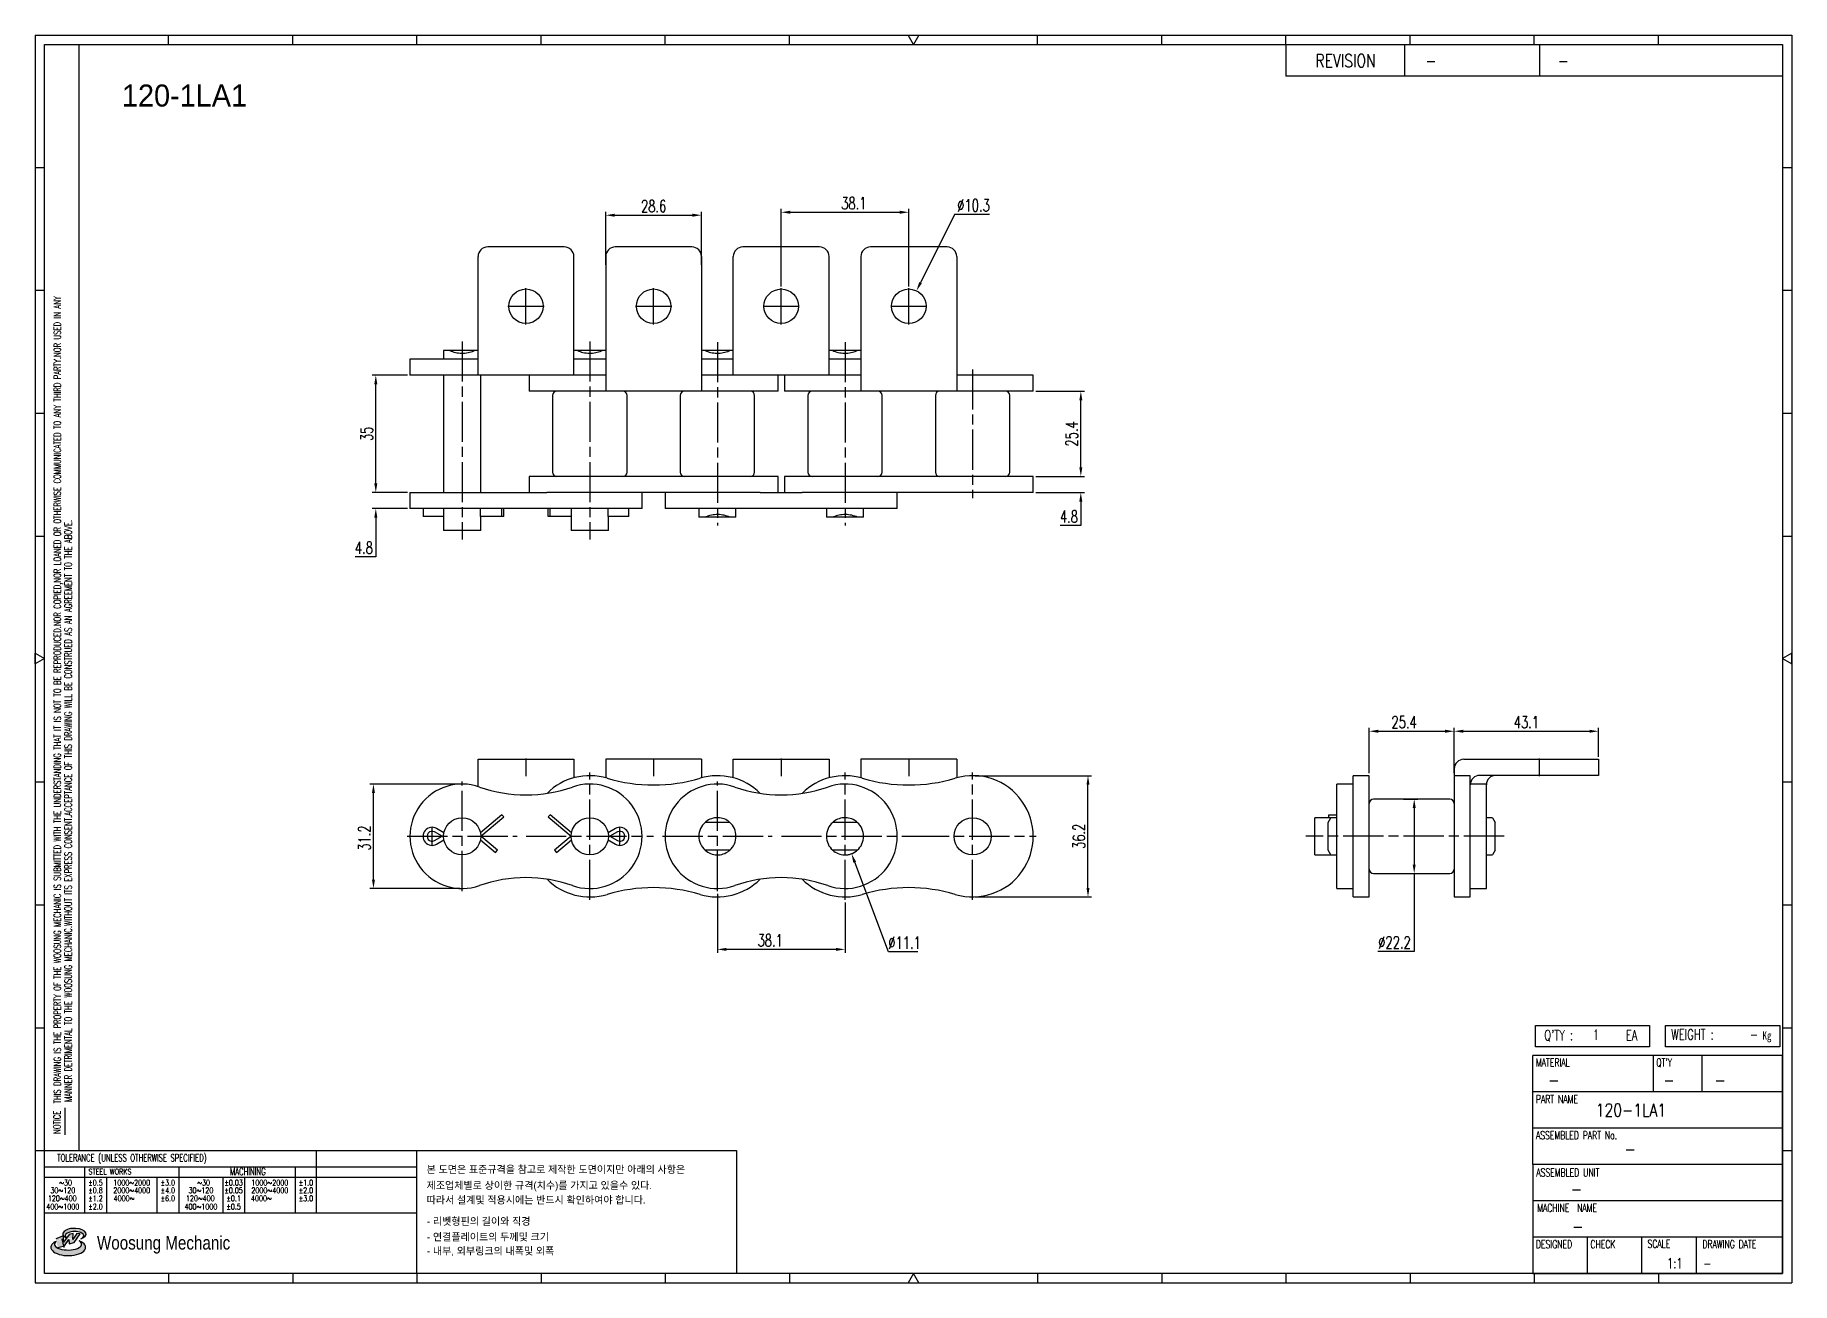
# Model space of a CAD drawing. Header units: millimetres. Extents: x 2104 to 2628, y 59 to 431.
import ezdxf
from ezdxf.enums import TextEntityAlignment as Align

# ---------------------------------------------------------------- set-up
doc = ezdxf.new("R2010")
doc.units = ezdxf.units.MM
doc.linetypes.add('AM_ISO08W050', pattern=[18, 12, -1.5, 3, -1.5])
doc.layers.get('Defpoints').update_dxf_attribs({"color": 80})
doc.layers.add('CL1', color=140, linetype='AM_ISO08W050', lineweight=25)
for name, color, linetype in [('S-DIM', 7, 'Continuous'), ('TITLE', 7, 'Continuous'), ('도면레이아웃', 7, 'Continuous')]:
    doc.layers.add(name, color=color, linetype=linetype)
doc.styles.add('HAN', font='ROMANS.shx', dxfattribs={"width": 0.7, "bigfont": 'whgtxt.shx'})
doc.styles.add('HKD_ST2', font='romans.shx', dxfattribs={"width": 0.7, "height": 4, "bigfont": '@extfont2.shx'})
doc.styles.add('HSG', font='SIMPLEX.shx', dxfattribs={"width": 0.7, "bigfont": 'HSG.shx'})
doc.styles.add('MtXpl_', font='Gulim.ttf')
doc.styles.add('SLDTEXTSTYLE4', font='arial.ttf', dxfattribs={"width": 0.8})
doc.dimstyles.new('AP1.5', dxfattribs={"dimscale": 1.5, "dimtxt": 2.4, "dimasz": 1.8, "dimexe": 0.7, "dimexo": 0.5, "dimgap": 0.6, "dimtad": 1, "dimtoh": 1, "dimdec": 1, "dimrnd": 0.01, "dimzin": 9, "dimdsep": 46, "dimtxsty": 'HSG', "dimcen": 0, "dimclrd": 251, "dimclre": 251, "dimclrt": 60, "dimazin": 2, "dimtp": 1, "dimtm": 1, "dimtfac": 0.5, "dimtdec": 1, "dimtofl": 0, "dimtmove": 0, "dimatfit": 3, "dimfxl": 0, "dimtvp": 1, "dimtolj": 2, "dimlwd": -1, "dimlwe": -1, "dimarcsym": 0})

# ---------------------------------------------------------------- blocks, each defined once
blk = doc.blocks.new('MAST')
at = {"layer": '도면레이아웃'}
h = blk.add_hatch(color=10, dxfattribs=at)
h.paths.add_polyline_path([(1.544, 35.177), (1.554, 34.966), (1.779, 35.034), (2.054, 35.422), (1.908, 35.446), (1.728, 35.167), (1.741, 35.439), (1.547, 35.405), (1.292, 35.041), (1.295, 35.33), (0.943, 35.208), (1.03, 34.8), (1.336, 34.885)])
edge = h.paths.add_edge_path()
edge.add_ellipse((1.795, 35.421), major_axis=(-0.53, 0), ratio=0.487785, start_angle=122.36065, end_angle=403.39574)
edge.add_line((1.411, 35.244), (1.419, 35.261))
edge.add_ellipse((1.798, 35.344), major_axis=(-0.423, 0), ratio=0.444396, start_angle=131.58977, end_angle=386.19408, ccw=False)
edge = h.paths.add_edge_path()
edge.add_ellipse((1.512, 34.815), major_axis=(-0.793, 0), ratio=0.480113, start_angle=314.67633, end_angle=590.85213)
edge.add_ellipse((1.501, 34.958), major_axis=(-0.62, 0), ratio=0.43311, start_angle=331.7024, end_angle=574.42495, ccw=False)
at = {"color": 140}
for p, q in [((0, 90.118), (80.15, 90.118)), ((0, 90.118), (0, 33.191)), ((80.15, 90.118), (80.15, 33.191)), ((57.068, 89.693), (57.068, 88.246)), ((62.47, 89.693), (62.47, 88.246)), ((68.635, 89.693), (68.635, 88.246)), ((79.725, 88.246), (57.068, 88.246)), ((68.449, 43.961), (68.449, 44.936)), ((68.449, 44.936), (73.654, 44.936)), ((73.654, 44.936), (73.654, 43.961)), ((74.39, 43.961), (74.39, 44.936)), ((74.39, 44.936), (79.595, 44.936)), ((79.595, 44.936), (79.595, 43.961)), ((68.336, 38.59), (68.336, 43.563)), ((79.725, 43.563), (68.336, 43.563)), ((73.654, 43.961), (68.449, 43.961)), ((73.827, 43.563), (73.827, 41.905)), ((79.595, 43.961), (74.39, 43.961)), ((76.037, 43.563), (76.037, 41.905)), ((79.725, 38.59), (79.725, 43.563)), ((79.725, 41.905), (68.336, 41.905)), ((79.725, 40.248), (68.336, 40.248)), ((68.336, 38.59), (68.336, 33.616)), ((79.725, 38.59), (68.336, 38.59)), ((79.725, 33.616), (79.725, 38.59)), ((79.725, 36.932), (68.336, 36.932)), ((79.725, 35.274), (68.336, 35.274)), ((70.822, 33.616), (70.822, 35.274)), ((73.309, 33.616), (73.309, 35.274)), ((75.796, 33.616), (75.796, 35.274)), ((0, 33.191), (80.15, 33.191)), ((68.336, 33.616), (79.725, 33.616))]:
    blk.add_line(p, q, dxfattribs=at)
for p, q in [((6.089, 89.693), (6.089, 90.118)), ((11.753, 89.693), (11.753, 90.118)), ((17.418, 89.693), (17.418, 90.118)), ((23.082, 89.693), (23.082, 90.118)), ((28.746, 89.693), (28.746, 90.118)), ((34.411, 89.693), (34.411, 90.118)), ((45.739, 89.693), (45.739, 90.118)), ((51.404, 89.693), (51.404, 90.118)), ((57.068, 89.693), (57.068, 90.118)), ((62.732, 89.693), (62.732, 90.118)), ((68.397, 89.693), (68.397, 90.118)), ((74.061, 89.693), (74.061, 90.118)), ((0, 84.085), (0.425, 84.085)), ((79.725, 84.085), (80.15, 84.085)), ((0, 78.478), (0.425, 78.478)), ((79.725, 78.478), (80.15, 78.478)), ((0, 72.87), (0.425, 72.87)), ((79.725, 72.87), (80.15, 72.87)), ((0, 67.262), (0.425, 67.262)), ((79.725, 67.262), (80.15, 67.262)), ((0, 56.047), (0.425, 56.047)), ((79.725, 56.047), (80.15, 56.047)), ((0, 50.439), (0.425, 50.439)), ((79.725, 50.439), (80.15, 50.439)), ((0, 44.832), (0.425, 44.832)), ((79.725, 44.832), (80.15, 44.832)), ((1.377, 39.947), (1.377, 41.174)), ((0, 39.224), (0.425, 39.224)), ((79.725, 39.224), (80.15, 39.224)), ((6.089, 33.616), (6.089, 33.191)), ((11.753, 33.616), (11.753, 33.191)), ((17.418, 33.616), (17.418, 33.191)), ((23.082, 33.616), (23.082, 33.191)), ((28.746, 33.616), (28.746, 33.191)), ((34.411, 33.616), (34.411, 33.191)), ((45.739, 33.616), (45.739, 33.191)), ((51.404, 33.616), (51.404, 33.191)), ((57.068, 33.616), (57.068, 33.191)), ((62.732, 33.616), (62.732, 33.191)), ((68.397, 33.616), (68.397, 33.191)), ((74.061, 33.616), (74.061, 33.191))]:
    blk.add_line(p, q)
at = {"color": 2}
for p, q in [((2.017, 39.224), (2.017, 89.693)), ((0.425, 39.224), (17.418, 39.224)), ((0.425, 38.487), (17.418, 38.487)), ((2.257, 38.487), (2.257, 36.382)), ((6.557, 38.5), (6.557, 36.382)), ((11.857, 38.487), (11.857, 36.382)), ((12.816, 39.224), (12.816, 36.382)), ((17.418, 33.616), (17.418, 39.224)), ((0.425, 38.012), (17.418, 38.012)), ((3.257, 38.012), (3.257, 36.382)), ((5.557, 38.012), (5.557, 36.382)), ((8.557, 38.012), (8.557, 36.382)), ((9.557, 38.026), (9.557, 36.382)), ((0.425, 36.382), (17.418, 36.382))]:
    blk.add_line(p, q, dxfattribs=at)
for points in [[(40.075, 89.693), (39.83, 90.118), (40.32, 90.118)], [(0.425, 61.679), (0, 61.433), (0, 61.924)], [(79.725, 61.679), (80.15, 61.433), (80.15, 61.924)], [(40.075, 33.616), (39.83, 33.191), (40.32, 33.191)]]:
    blk.add_lwpolyline(points, close=True)
at = {"color": 140}
blk.add_lwpolyline([(0.425, 89.693), (79.725, 89.693), (79.725, 33.616), (0.425, 33.616)], close=True, dxfattribs=at)
at = {"layer": '도면레이아웃'}
for p, q in [((1.295, 35.33), (0.943, 35.208)), ((1.547, 35.405), (1.292, 35.041)), ((1.292, 35.041), (1.295, 35.33)), ((1.741, 35.439), (1.547, 35.405)), ((1.908, 35.446), (1.728, 35.167)), ((1.728, 35.167), (1.741, 35.439)), ((1.779, 35.034), (2.054, 35.422)), ((2.054, 35.422), (1.908, 35.446)), ((1.03, 34.8), (1.336, 34.885)), ((1.224, 35.208), (1.311, 34.8)), ((1.224, 35.208), (1.224, 35.208)), ((1.336, 34.885), (1.544, 35.177)), ((1.419, 35.261), (1.411, 35.244)), ((1.544, 35.177), (1.554, 34.966)), ((1.554, 34.966), (1.779, 35.034))]:
    blk.add_line(p, q, dxfattribs=at)
for centre, major_axis, ratio, start_param, end_param in [((1.795, 35.421), (-0.53, 0), 0.487785, 2.135596, 7.040584), ((1.798, 35.344), (-0.423, 0), 0.444396, 2.296675, 6.740358), ((1.512, 34.815), (-0.793, 0), 0.480113, 5.492138, 10.312315), ((1.501, 34.958), (-0.62, 0), 0.43311, 5.789299, 10.025607)]:
    blk.add_ellipse(centre, major_axis=major_axis, ratio=ratio, start_param=start_param, end_param=end_param, dxfattribs=at)
for s, height, style, width, p in [('REVISION', 0.5806, 'HAN', 0.8, (58.415, 88.664)), ('-', 0.581, 'HAN', 0.8, (63.426, 88.664)), ('-', 0.581, 'HAN', 0.8, (69.468, 88.664)), ("Q'TY : ", 0.4746, 'HKD_ST2', 0.7, (68.857, 44.253)), ('1', 0.475, 'HKD_ST2', 0.7, (71.071, 44.275)), ('EA', 0.4746, 'HKD_ST2', 0.7, (72.578, 44.253)), ('WEIGHT : ', 0.4746, 'HKD_ST2', 0.7, (74.65, 44.286)), ('-', 0.581, 'HAN', 0.8, (69.029, 42.157)), ('-', 0.581, 'HAN', 0.8, (74.289, 42.157)), ('-', 0.581, 'HAN', 0.8, (76.623, 42.157)), ('-', 0.581, 'HAN', 0.8, (72.515, 39.013)), ('-', 0.581, 'HAN', 0.8, (70.067, 37.189)), ('-', 0.581, 'HAN', 0.8, (70.126, 35.48)), ('1:1', 0.4746, 'HKD_ST2', 0.7, (74.458, 33.848)), ('-', 0.475, 'HKD_ST2', 0.7, (76.112, 33.837))]:
    blk.add_text(s, height=height, dxfattribs=dict(style=style, width=width)).set_placement(p)
at = {"color": 6, "style": 'HKD_ST2', "width": 0.7}
for s, p in [(' THIS DRAWING IS THE PROPERTY OF THE WOOSUNG MECHANIC IS SUBMITTED WITH THE UNDERSTANDING THAT IT IS NOT TO BE REPRODUCED.NOR COPIED,NOR LOANED OR OTHERWISE COMMUNICATED TO ANY THIRD PARTY.NOR USED IN ANY', (1.173, 41.217)), ('MANNER DETRIMENTAL TO THE WOOSUNG MECHANIC.WITHOUT ITS EXPRESS CONSENT.ACCEPTANCE OF THIS DRAWING WILL BE CONSTRUED AS AN AGREEMENT TO THE ABOVE.', (1.672, 41.447))]:
    blk.add_text(s, height=0.326266, rotation=90, dxfattribs=at).set_placement(p)
at = {"style": 'HKD_ST2', "width": 0.7}
blk.add_text('-', height=0.475, dxfattribs=at).set_placement((78.613, 44.286), align=Align.RIGHT)
at = {"color": 254, "style": 'HKD_ST2', "width": 0.7}
for s, height, p in [('MATERIAL', 0.3651, (68.474, 43.425)), ("QT'Y", 0.3651, (73.965, 43.425)), ('PART NAME', 0.3651, (68.474, 41.756)), ('ASSEMBLED PART No.', 0.36511, (68.474, 40.109)), ('ASSEMBLED UNIT', 0.36511, (68.49, 38.408)), ('MACHINE  NAME', 0.36511, (68.532, 36.794)), ('DESIGNED', 0.3651, (68.474, 35.136)), ('CHECK', 0.3651, (70.961, 35.136)), ('SCALE', 0.3651, (73.566, 35.153)), ('DRAWING DATE', 0.36511, (76.071, 35.141))]:
    blk.add_text(s, height=height, dxfattribs=at).set_placement(p, align=Align.TOP_LEFT)
at = {"style": 'HKD_ST2', "width": 0.7}
blk.add_text('NOTICE', height=0.3263, rotation=90, dxfattribs=at).set_placement((1.163, 39.988))
blk.add_text('TOLERANCE (UNLESS OTHERWISE SPECIFIED)', height=0.32627, dxfattribs=at).set_placement((4.417, 38.896), align=Align.MIDDLE_CENTER)
at = {"color": 4, "style": 'HKD_ST2', "width": 0.7}
for s, height, p in [('%%12630', 0.261, (1.389, 37.762)), ('1000%%1262000', 0.26101, (4.407, 37.762)), ('%%12630', 0.261, (7.689, 37.762)), ('1000%%1262000', 0.26101, (10.707, 37.762)), ('120%%126400', 0.26101, (1.237, 37.045)), ('30%%126120', 0.261, (1.263, 37.411)), ('4000%%126', 0.261, (4.061, 37.045)), ('2000%%1264000', 0.26101, (4.407, 37.411)), ('120%%126400', 0.26101, (7.537, 37.045)), ('30%%126120', 0.261, (7.563, 37.411)), ('4000%%126', 0.261, (10.321, 37.045)), ('2000%%1264000', 0.26101, (10.707, 37.411)), ('400%%1261000', 0.26101, (1.263, 36.67)), ('400%%1261000', 0.26101, (7.563, 36.67))]:
    blk.add_text(s, height=height, dxfattribs=at).set_placement(p, align=Align.MIDDLE_CENTER)
for s, height, p in [('%%P0.5', 0.261, (2.757, 37.762)), ('STEEL WORKS', 0.26101, (3.416, 38.268)), ('%%P3.0', 0.261, (6.057, 37.762)), ('%%P0.03', 0.261, (9.057, 37.762)), ('MACHINING', 0.3263, (9.707, 38.27)), ('%%P1.0', 0.261, (12.357, 37.762)), ('%%P0.8', 0.261, (2.757, 37.411)), ('%%P1.2', 0.261, (2.757, 37.045)), ('%%P4.0', 0.261, (6.057, 37.411)), ('%%P6.0', 0.261, (6.057, 37.045)), ('%%P0.05', 0.261, (9.057, 37.411)), ('%%P0.1', 0.261, (9.057, 37.045)), ('%%P2.0', 0.261, (12.357, 37.411)), ('%%P3.0', 0.261, (12.357, 37.045)), ('%%P2.0', 0.261, (2.757, 36.67)), ('%%P0.5', 0.261, (9.057, 36.67))]:
    blk.add_text(s, height=height, dxfattribs=at).set_placement(p, align=Align.MIDDLE)
at = {"color": 1, "style": 'SLDTEXTSTYLE4', "width": 0.8}
blk.add_text('Woosung Mechanic', height=0.61957, dxfattribs=at).set_placement((2.822, 34.711))
at = {"layer": 'TITLE', "width": 0.8}
blk.add_text('Kg', height=0.3789, dxfattribs=at).set_placement((78.807, 44.286))
blk = doc.blocks.new('*D2')
at = {"layer": 'Defpoints', "color": 0, "transparency": 16777216}
for p in [(2383.5, 210.19), (2417.95, 210.19), (2383.5, 173.99)]:
    blk.add_point(p, dxfattribs=at)
at = {"layer": 'S-DIM', "color": 251, "linetype": 'ByBlock', "transparency": 16777216}
for p, q in [((2384.25, 210.19), (2419, 210.19)), ((2417.95, 176.69), (2417.95, 207.49)), ((2384.25, 173.99), (2419, 173.99))]:
    blk.add_line(p, q, dxfattribs=at)
at = {"layer": 'S-DIM', "color": 251, "transparency": 16777216}
for points in [[(2417.5, 207.49), (2418.4, 207.49), (2417.95, 210.19)], [(2417.5, 176.69), (2418.4, 176.69), (2417.95, 173.99)]]:
    blk.add_solid(points, dxfattribs=at)
at = {"layer": 'S-DIM', "color": 60, "transparency": 16777216, "insert": (2415.25, 192.09), "char_height": 3.6, "attachment_point": 5, "rotation": 90, "style": 'HSG'}
blk.add_mtext('\\A2;36.2', dxfattribs=at)
blk = doc.blocks.new('*D3')
at = {"layer": 'Defpoints', "color": 0, "transparency": 16777216}
for p in [(2307.3, 175.71), (2345.4, 173.08), (2307.3, 158.33)]:
    blk.add_point(p, dxfattribs=at)
at = {"layer": 'S-DIM', "color": 251, "linetype": 'ByBlock', "transparency": 16777216}
for p, q in [((2307.3, 174.96), (2307.3, 157.28)), ((2345.4, 172.33), (2345.4, 157.28)), ((2342.7, 158.33), (2310, 158.33))]:
    blk.add_line(p, q, dxfattribs=at)
at = {"layer": 'S-DIM', "color": 251, "transparency": 16777216}
for points in [[(2310, 158.78), (2310, 157.88), (2307.3, 158.33)], [(2342.7, 158.78), (2342.7, 157.88), (2345.4, 158.33)]]:
    blk.add_solid(points, dxfattribs=at)
at = {"layer": 'S-DIM', "color": 60, "transparency": 16777216, "insert": (2323.07, 161.03), "char_height": 3.6, "attachment_point": 5, "style": 'HSG'}
blk.add_mtext('\\A2;38.1', dxfattribs=at)
blk = doc.blocks.new('*D4')
at = {"layer": 'Defpoints', "color": 0, "transparency": 16777216}
for p in [(2343.44, 197.29), (2347.35, 186.89)]:
    blk.add_point(p, dxfattribs=at)
at = {"layer": 'S-DIM', "color": 251, "linetype": 'ByBlock', "transparency": 16777216}
for p, q in [((2358.34, 157.63), (2348.3, 184.36)), ((2367.16, 157.63), (2358.34, 157.63))]:
    blk.add_line(p, q, dxfattribs=at)
blk.add_arc((2345.4, 192.09), 5.56, 279.758, 303.6739, dxfattribs=at)
at = {"layer": 'S-DIM', "color": 251, "transparency": 16777216}
blk.add_solid([(2348.72, 184.52), (2347.88, 184.2), (2347.35, 186.89)], dxfattribs=at)
at = {"layer": 'S-DIM', "color": 60, "transparency": 16777216, "insert": (2363.2, 160.33), "char_height": 3.6, "attachment_point": 5, "style": 'HSG'}
blk.add_mtext('\\A2;∅11.1', dxfattribs=at)
blk = doc.blocks.new('*D5')
at = {"layer": 'Defpoints', "color": 0, "transparency": 16777216}
for p in [(2204.61, 207.69), (2231.1, 207.69), (2231.1, 176.49)]:
    blk.add_point(p, dxfattribs=at)
at = {"layer": 'S-DIM', "color": 251, "linetype": 'ByBlock', "transparency": 16777216}
for p, q in [((2230.35, 207.69), (2203.56, 207.69)), ((2204.61, 179.19), (2204.61, 204.99)), ((2230.35, 176.49), (2203.56, 176.49))]:
    blk.add_line(p, q, dxfattribs=at)
at = {"layer": 'S-DIM', "color": 251, "transparency": 16777216}
for points in [[(2204.16, 204.99), (2205.06, 204.99), (2204.61, 207.69)], [(2204.16, 179.19), (2205.06, 179.19), (2204.61, 176.49)]]:
    blk.add_solid(points, dxfattribs=at)
at = {"layer": 'S-DIM', "color": 60, "transparency": 16777216, "insert": (2201.91, 191.58), "char_height": 3.6, "attachment_point": 5, "rotation": 90, "style": 'HSG'}
blk.add_mtext('\\A2;31.2', dxfattribs=at)
blk = doc.blocks.new('*D6')
at = {"layer": 'Defpoints', "color": 0, "transparency": 16777216}
for p in [(2205.31, 294.75), (2215.5, 294.75), (2215.5, 289.95)]:
    blk.add_point(p, dxfattribs=at)
at = {"layer": 'S-DIM', "color": 251, "linetype": 'ByBlock', "transparency": 16777216}
for p, q in [((2205.31, 297.45), (2205.31, 300.15)), ((2214.75, 294.75), (2204.26, 294.75)), ((2214.75, 289.95), (2204.26, 289.95)), ((2205.31, 287.25), (2205.31, 275.54)), ((2205.31, 275.54), (2199.13, 275.54))]:
    blk.add_line(p, q, dxfattribs=at)
at = {"layer": 'S-DIM', "color": 251, "transparency": 16777216}
for points in [[(2204.86, 297.45), (2205.76, 297.45), (2205.31, 294.75)], [(2204.86, 287.25), (2205.76, 287.25), (2205.31, 289.95)]]:
    blk.add_solid(points, dxfattribs=at)
at = {"layer": 'S-DIM', "color": 60, "transparency": 16777216, "insert": (2201.77, 278.24), "char_height": 3.6, "attachment_point": 5, "style": 'HSG'}
blk.add_mtext('\\A2;4.8', dxfattribs=at)
blk = doc.blocks.new('*D7')
at = {"layer": 'Defpoints', "color": 0, "transparency": 16777216}
for p in [(2205.31, 329.75), (2215.5, 329.75), (2215.5, 294.75)]:
    blk.add_point(p, dxfattribs=at)
at = {"layer": 'S-DIM', "color": 251, "linetype": 'ByBlock', "transparency": 16777216}
for p, q in [((2214.75, 329.75), (2204.26, 329.75)), ((2205.31, 297.45), (2205.31, 327.05)), ((2214.75, 294.75), (2204.26, 294.75))]:
    blk.add_line(p, q, dxfattribs=at)
at = {"layer": 'S-DIM', "color": 251, "transparency": 16777216}
for points in [[(2204.86, 327.05), (2205.76, 327.05), (2205.31, 329.75)], [(2204.86, 297.45), (2205.76, 297.45), (2205.31, 294.75)]]:
    blk.add_solid(points, dxfattribs=at)
at = {"layer": 'S-DIM', "color": 60, "transparency": 16777216, "insert": (2202.61, 312.25), "char_height": 3.6, "attachment_point": 5, "rotation": 90, "style": 'HSG'}
blk.add_mtext('\\A2;35', dxfattribs=at)
blk = doc.blocks.new('*D8')
at = {"layer": 'Defpoints', "color": 0, "transparency": 16777216}
for p in [(2302.55, 377.53), (2273.95, 362.01), (2302.55, 362.01)]:
    blk.add_point(p, dxfattribs=at)
at = {"layer": 'S-DIM', "color": 251, "linetype": 'ByBlock', "transparency": 16777216}
for p, q in [((2273.95, 362.76), (2273.95, 378.58)), ((2302.55, 362.76), (2302.55, 378.58)), ((2276.65, 377.53), (2299.85, 377.53))]:
    blk.add_line(p, q, dxfattribs=at)
at = {"layer": 'S-DIM', "color": 251, "transparency": 16777216}
for points in [[(2276.65, 377.98), (2276.65, 377.08), (2273.95, 377.53)], [(2299.85, 377.98), (2299.85, 377.08), (2302.55, 377.53)]]:
    blk.add_solid(points, dxfattribs=at)
at = {"layer": 'S-DIM', "color": 60, "transparency": 16777216, "insert": (2288.27, 380.23), "char_height": 3.6, "attachment_point": 5, "style": 'HSG'}
blk.add_mtext('\\A2;28.6', dxfattribs=at)
blk = doc.blocks.new('*D9')
at = {"layer": 'Defpoints', "color": 0, "transparency": 16777216}
for p in [(2364.45, 378.41), (2326.35, 355.5), (2364.45, 355.5)]:
    blk.add_point(p, dxfattribs=at)
at = {"layer": 'S-DIM', "color": 251, "linetype": 'ByBlock', "transparency": 16777216}
for p, q in [((2326.35, 356.25), (2326.35, 379.46)), ((2329.05, 378.41), (2361.75, 378.41)), ((2364.45, 356.25), (2364.45, 379.46))]:
    blk.add_line(p, q, dxfattribs=at)
at = {"layer": 'S-DIM', "color": 251, "transparency": 16777216}
for points in [[(2329.05, 378.86), (2329.05, 377.96), (2326.35, 378.41)], [(2361.75, 378.86), (2361.75, 377.96), (2364.45, 378.41)]]:
    blk.add_solid(points, dxfattribs=at)
at = {"layer": 'S-DIM', "color": 60, "transparency": 16777216, "insert": (2348.05, 381.11), "char_height": 3.6, "attachment_point": 5, "style": 'HSG'}
blk.add_mtext('\\A2;38.1', dxfattribs=at)
blk = doc.blocks.new('*D10')
at = {"layer": 'Defpoints', "color": 0, "transparency": 16777216}
for p in [(2366.75, 354.96), (2362.15, 345.74)]:
    blk.add_point(p, dxfattribs=at)
at = {"layer": 'S-DIM', "color": 251, "linetype": 'ByBlock', "transparency": 16777216}
for p, q in [((2378.13, 377.77), (2367.95, 357.37)), ((2388.51, 377.77), (2378.13, 377.77))]:
    blk.add_line(p, q, dxfattribs=at)
at = {"layer": 'S-DIM', "color": 251, "transparency": 16777216}
blk.add_solid([(2367.55, 357.57), (2368.35, 357.17), (2366.75, 354.96)], dxfattribs=at)
at = {"layer": 'S-DIM', "color": 60, "transparency": 16777216, "insert": (2383.77, 380.47), "char_height": 3.6, "attachment_point": 5, "style": 'HSG'}
blk.add_mtext('\\A2;∅10.3', dxfattribs=at)
blk = doc.blocks.new('*D11')
at = {"layer": 'Defpoints', "color": 0, "transparency": 16777216}
for p in [(2401.6, 299.55), (2415.81, 299.55), (2401.6, 294.75)]:
    blk.add_point(p, dxfattribs=at)
at = {"layer": 'S-DIM', "color": 251, "linetype": 'ByBlock', "transparency": 16777216}
for p, q in [((2415.81, 302.25), (2415.81, 304.95)), ((2402.35, 299.55), (2416.86, 299.55)), ((2402.35, 294.75), (2416.86, 294.75)), ((2415.81, 292.05), (2415.81, 284.87)), ((2415.81, 284.87), (2409.63, 284.87))]:
    blk.add_line(p, q, dxfattribs=at)
at = {"layer": 'S-DIM', "color": 251, "transparency": 16777216}
for points in [[(2415.36, 302.25), (2416.26, 302.25), (2415.81, 299.55)], [(2415.36, 292.05), (2416.26, 292.05), (2415.81, 294.75)]]:
    blk.add_solid(points, dxfattribs=at)
at = {"layer": 'S-DIM', "color": 60, "transparency": 16777216, "insert": (2412.27, 287.57), "char_height": 3.6, "attachment_point": 5, "style": 'HSG'}
blk.add_mtext('\\A2;4.8', dxfattribs=at)
blk = doc.blocks.new('*D12')
at = {"layer": 'Defpoints', "color": 0, "transparency": 16777216}
for p in [(2401.6, 324.95), (2415.81, 324.95), (2401.6, 299.55)]:
    blk.add_point(p, dxfattribs=at)
at = {"layer": 'S-DIM', "color": 251, "linetype": 'ByBlock', "transparency": 16777216}
for p, q in [((2402.35, 324.95), (2416.86, 324.95)), ((2415.81, 302.25), (2415.81, 322.25)), ((2402.35, 299.55), (2416.86, 299.55))]:
    blk.add_line(p, q, dxfattribs=at)
at = {"layer": 'S-DIM', "color": 251, "transparency": 16777216}
for points in [[(2415.36, 322.25), (2416.26, 322.25), (2415.81, 324.95)], [(2415.36, 302.25), (2416.26, 302.25), (2415.81, 299.55)]]:
    blk.add_solid(points, dxfattribs=at)
at = {"layer": 'S-DIM', "color": 60, "transparency": 16777216, "insert": (2413.11, 312.25), "char_height": 3.6, "attachment_point": 5, "rotation": 90, "style": 'HSG'}
blk.add_mtext('\\A2;25.4', dxfattribs=at)
blk = doc.blocks.new('*D13')
at = {"layer": 'Defpoints', "color": 0, "transparency": 16777216}
for p in [(2511.38, 203.2), (2515.35, 203.2), (2511.38, 180.97)]:
    blk.add_point(p, dxfattribs=at)
at = {"layer": 'S-DIM', "color": 251, "linetype": 'ByBlock', "transparency": 16777216}
for p, q in [((2512.13, 203.2), (2516.4, 203.2)), ((2515.35, 200.5), (2515.35, 183.67)), ((2512.13, 180.97), (2516.4, 180.97)), ((2515.35, 180.97), (2515.35, 157.71)), ((2515.35, 157.71), (2504.49, 157.71))]:
    blk.add_line(p, q, dxfattribs=at)
at = {"layer": 'S-DIM', "color": 251, "transparency": 16777216}
for points in [[(2514.9, 200.5), (2515.8, 200.5), (2515.35, 203.2)], [(2514.9, 183.67), (2515.8, 183.67), (2515.35, 180.97)]]:
    blk.add_solid(points, dxfattribs=at)
at = {"layer": 'S-DIM', "color": 60, "transparency": 16777216, "insert": (2509.47, 160.41), "char_height": 3.6, "attachment_point": 5, "style": 'HSG'}
blk.add_mtext('\\A2;%%c22.2', dxfattribs=at)
blk = doc.blocks.new('*D14')
at = {"layer": 'Defpoints', "color": 0, "transparency": 16777216}
for p in [(2527.29, 223.46), (2501.89, 210.19), (2527.29, 210.19)]:
    blk.add_point(p, dxfattribs=at)
at = {"layer": 'S-DIM', "color": 251, "linetype": 'ByBlock', "transparency": 16777216}
for p, q in [((2501.89, 210.94), (2501.89, 224.51)), ((2504.59, 223.46), (2524.59, 223.46)), ((2527.29, 210.94), (2527.29, 224.51))]:
    blk.add_line(p, q, dxfattribs=at)
at = {"layer": 'S-DIM', "color": 251, "transparency": 16777216}
for points in [[(2504.59, 223.91), (2504.59, 223.01), (2501.89, 223.46)], [(2524.59, 223.91), (2524.59, 223.01), (2527.29, 223.46)]]:
    blk.add_solid(points, dxfattribs=at)
at = {"layer": 'S-DIM', "color": 60, "transparency": 16777216, "insert": (2512.34, 226.16), "char_height": 3.6, "attachment_point": 5, "style": 'HSG'}
blk.add_mtext('\\A2;25.4', dxfattribs=at)
blk = doc.blocks.new('*D15')
at = {"layer": 'Defpoints', "color": 0, "transparency": 16777216}
for p in [(2570.39, 223.46), (2570.39, 215.09), (2527.29, 210.19)]:
    blk.add_point(p, dxfattribs=at)
at = {"layer": 'S-DIM', "color": 251, "linetype": 'ByBlock', "transparency": 16777216}
for p, q in [((2527.29, 210.94), (2527.29, 224.51)), ((2529.99, 223.46), (2567.69, 223.46)), ((2570.39, 215.84), (2570.39, 224.51))]:
    blk.add_line(p, q, dxfattribs=at)
at = {"layer": 'S-DIM', "color": 251, "transparency": 16777216}
for points in [[(2529.99, 223.91), (2529.99, 223.01), (2527.29, 223.46)], [(2567.69, 223.91), (2567.69, 223.01), (2570.39, 223.46)]]:
    blk.add_solid(points, dxfattribs=at)
at = {"layer": 'S-DIM', "color": 60, "transparency": 16777216, "insert": (2548.84, 226.16), "char_height": 3.6, "attachment_point": 5, "style": 'HSG'}
blk.add_mtext('\\A2;43.1', dxfattribs=at)

msp = doc.modelspace()

# ---------------------------------------------------------------- linework, layer by layer
for p, q in [((2261.59, 368.05), (2238.71, 368.05)), ((2299.69, 368.05), (2276.81, 368.05)), ((2337.79, 368.05), (2314.91, 368.05)), ((2375.89, 368.05), (2353.01, 368.05)), ((2235.85, 329.75), (2235.85, 365.19)), ((2264.45, 329.75), (2264.45, 365.19)), ((2273.95, 365.19), (2273.95, 324.95)), ((2302.55, 365.19), (2302.55, 324.95)), ((2312.05, 329.75), (2312.05, 365.19)), ((2340.65, 329.75), (2340.65, 365.19)), ((2350.15, 365.19), (2350.15, 324.95)), ((2378.75, 365.19), (2378.75, 324.95)), ((2225.54, 337.15), (2225.54, 334.55)), ((2235.85, 337.15), (2225.54, 337.15)), ((2227.42, 337.15), (2227.8, 336.97)), ((2227.8, 336.97), (2228.2, 336.82)), ((2228.2, 336.82), (2228.62, 336.68)), ((2228.62, 336.68), (2229.07, 336.57)), ((2229.07, 336.57), (2229.53, 336.48)), ((2229.53, 336.48), (2230, 336.41)), ((2230, 336.41), (2230.48, 336.37)), ((2230.48, 336.37), (2230.96, 336.35)), ((2230.96, 336.35), (2231.44, 336.35)), ((2231.44, 336.35), (2231.93, 336.38)), ((2231.93, 336.38), (2232.4, 336.44)), ((2232.4, 336.44), (2232.87, 336.52)), ((2232.87, 336.52), (2233.32, 336.62)), ((2233.32, 336.62), (2233.75, 336.74)), ((2233.75, 336.74), (2234.17, 336.88)), ((2234.17, 336.88), (2234.56, 337.05)), ((2234.56, 337.05), (2234.77, 337.15)), ((2273.95, 337.15), (2264.45, 337.15)), ((2265.52, 337.15), (2265.9, 336.97)), ((2265.9, 336.97), (2266.3, 336.82)), ((2266.3, 336.82), (2266.72, 336.68)), ((2266.72, 336.68), (2267.17, 336.57)), ((2267.17, 336.57), (2267.63, 336.48)), ((2267.63, 336.48), (2268.1, 336.41)), ((2268.1, 336.41), (2268.58, 336.37)), ((2268.58, 336.37), (2269.06, 336.35)), ((2269.06, 336.35), (2269.54, 336.35)), ((2269.54, 336.35), (2270.03, 336.38)), ((2270.03, 336.38), (2270.5, 336.44)), ((2270.5, 336.44), (2270.97, 336.52)), ((2270.97, 336.52), (2271.42, 336.62)), ((2271.42, 336.62), (2271.85, 336.74)), ((2271.85, 336.74), (2272.27, 336.88)), ((2272.27, 336.88), (2272.66, 337.05)), ((2272.66, 337.05), (2272.87, 337.15)), ((2312.05, 337.15), (2302.55, 337.15)), ((2303.62, 337.15), (2304, 336.97)), ((2304, 336.97), (2304.4, 336.82)), ((2304.4, 336.82), (2304.82, 336.68)), ((2304.82, 336.68), (2305.27, 336.57)), ((2305.27, 336.57), (2305.73, 336.48)), ((2305.73, 336.48), (2306.2, 336.41)), ((2306.2, 336.41), (2306.68, 336.37)), ((2306.68, 336.37), (2307.16, 336.35)), ((2307.16, 336.35), (2307.64, 336.35)), ((2307.64, 336.35), (2308.13, 336.38)), ((2308.13, 336.38), (2308.6, 336.44)), ((2308.6, 336.44), (2309.07, 336.52)), ((2309.07, 336.52), (2309.52, 336.62)), ((2309.52, 336.62), (2309.95, 336.74)), ((2309.95, 336.74), (2310.37, 336.88)), ((2310.37, 336.88), (2310.76, 337.05)), ((2310.76, 337.05), (2310.97, 337.15)), ((2350.15, 337.15), (2340.65, 337.15)), ((2341.72, 337.15), (2342.1, 336.97)), ((2342.1, 336.97), (2342.5, 336.82)), ((2342.5, 336.82), (2342.92, 336.68)), ((2342.92, 336.68), (2343.37, 336.57)), ((2343.37, 336.57), (2343.83, 336.48)), ((2343.83, 336.48), (2344.3, 336.41)), ((2344.3, 336.41), (2344.78, 336.37)), ((2344.78, 336.37), (2345.26, 336.35)), ((2345.26, 336.35), (2345.74, 336.35)), ((2345.74, 336.35), (2346.23, 336.38)), ((2346.23, 336.38), (2346.7, 336.44)), ((2346.7, 336.44), (2347.17, 336.52)), ((2347.17, 336.52), (2347.62, 336.62)), ((2347.62, 336.62), (2348.05, 336.74)), ((2348.05, 336.74), (2348.47, 336.88)), ((2348.47, 336.88), (2348.86, 337.05)), ((2348.86, 337.05), (2349.07, 337.15)), ((2235.85, 334.55), (2215.5, 334.55)), ((2215.5, 334.55), (2215.5, 329.75)), ((2273.95, 334.55), (2264.45, 334.55)), ((2312.05, 334.55), (2302.55, 334.55)), ((2350.15, 334.55), (2340.65, 334.55)), ((2264.45, 329.75), (2215.5, 329.75)), ((2225.54, 329.75), (2225.54, 294.75)), ((2236.65, 294.75), (2236.65, 329.75)), ((2251.1, 329.75), (2251.1, 324.95)), ((2273.95, 329.75), (2264.45, 329.75)), ((2312.05, 329.75), (2302.55, 329.75)), ((2340.65, 329.75), (2312.05, 329.75)), ((2325.4, 324.95), (2325.4, 329.75)), ((2327.3, 329.75), (2327.3, 324.95)), ((2350.15, 329.75), (2340.65, 329.75)), ((2401.6, 329.75), (2378.75, 329.75)), ((2401.6, 324.95), (2401.6, 329.75)), ((2325.4, 324.95), (2251.1, 324.95)), ((2258.08, 323.68), (2258.08, 300.82)), ((2280.31, 300.82), (2280.31, 323.68)), ((2296.18, 323.68), (2296.18, 300.82)), ((2318.41, 300.82), (2318.41, 323.68)), ((2401.6, 324.95), (2327.3, 324.95)), ((2334.28, 323.68), (2334.28, 300.82)), ((2356.51, 300.82), (2356.51, 323.68)), ((2372.38, 323.68), (2372.38, 300.82)), ((2394.61, 300.82), (2394.61, 323.68)), ((2251.1, 299.55), (2251.1, 294.75)), ((2325.4, 299.55), (2251.1, 299.55)), ((2325.4, 294.75), (2325.4, 299.55)), ((2327.3, 299.55), (2327.3, 294.75)), ((2401.6, 299.55), (2327.3, 299.55)), ((2401.6, 294.75), (2401.6, 299.55)), ((2215.5, 294.75), (2256.42, 294.75)), ((2215.5, 294.75), (2215.5, 289.95)), ((2320.07, 294.75), (2256.42, 294.75)), ((2284.8, 289.95), (2284.8, 294.75)), ((2291.7, 294.75), (2291.7, 289.95)), ((2320.07, 294.75), (2332.62, 294.75)), ((2401.6, 294.75), (2332.62, 294.75)), ((2361, 289.95), (2361, 294.75)), ((2284.8, 289.95), (2215.5, 289.95)), ((2219.41, 289.95), (2219.41, 287.55)), ((2225.65, 287.55), (2225.65, 289.95)), ((2236.55, 287.55), (2236.55, 289.95)), ((2242.96, 287.55), (2242.96, 289.95)), ((2243.53, 287.55), (2243.53, 289.95)), ((2256.76, 287.55), (2256.76, 289.95)), ((2257.33, 287.55), (2257.33, 289.95)), ((2263.75, 287.55), (2263.75, 289.95)), ((2274.65, 287.55), (2274.65, 289.95)), ((2280.88, 287.55), (2280.88, 289.95)), ((2361, 289.95), (2291.7, 289.95)), ((2301.74, 289.95), (2301.74, 287.35)), ((2312.85, 287.35), (2312.85, 289.95)), ((2339.84, 289.95), (2339.84, 287.35)), ((2350.95, 287.35), (2350.95, 289.95)), ((2225.65, 287.55), (2219.41, 287.55)), ((2225.54, 287.55), (2225.54, 283.35)), ((2236.65, 283.35), (2225.54, 283.35)), ((2243.53, 287.55), (2236.55, 287.55)), ((2236.65, 283.35), (2236.65, 287.55)), ((2263.75, 287.55), (2256.76, 287.55)), ((2263.64, 287.55), (2263.64, 283.35)), ((2274.75, 283.35), (2263.64, 283.35)), ((2280.88, 287.55), (2274.65, 287.55)), ((2274.75, 283.35), (2274.75, 287.55)), ((2312.85, 287.35), (2301.74, 287.35)), ((2303.83, 287.45), (2303.62, 287.35)), ((2304.22, 287.62), (2303.83, 287.45)), ((2304.64, 287.76), (2304.22, 287.62)), ((2305.07, 287.88), (2304.64, 287.76)), ((2305.52, 287.98), (2305.07, 287.88)), ((2305.99, 288.06), (2305.52, 287.98)), ((2306.47, 288.12), (2305.99, 288.06)), ((2306.95, 288.15), (2306.47, 288.12)), ((2307.43, 288.15), (2306.95, 288.15)), ((2307.92, 288.13), (2307.43, 288.15)), ((2308.39, 288.09), (2307.92, 288.13)), ((2308.86, 288.02), (2308.39, 288.09)), ((2309.32, 287.93), (2308.86, 288.02)), ((2309.77, 287.82), (2309.32, 287.93)), ((2310.19, 287.68), (2309.77, 287.82)), ((2310.59, 287.53), (2310.19, 287.68)), ((2310.97, 287.35), (2310.59, 287.53)), ((2350.95, 287.35), (2339.84, 287.35)), ((2341.93, 287.45), (2341.72, 287.35)), ((2342.32, 287.62), (2341.93, 287.45)), ((2342.74, 287.76), (2342.32, 287.62)), ((2343.17, 287.88), (2342.74, 287.76)), ((2343.62, 287.98), (2343.17, 287.88)), ((2344.09, 288.06), (2343.62, 287.98)), ((2344.57, 288.12), (2344.09, 288.06)), ((2345.05, 288.15), (2344.57, 288.12)), ((2345.53, 288.15), (2345.05, 288.15)), ((2346.02, 288.13), (2345.53, 288.15)), ((2346.49, 288.09), (2346.02, 288.13)), ((2346.96, 288.02), (2346.49, 288.09)), ((2347.42, 287.93), (2346.96, 288.02)), ((2347.87, 287.82), (2347.42, 287.93)), ((2348.29, 287.68), (2347.87, 287.82)), ((2348.69, 287.53), (2348.29, 287.68)), ((2349.07, 287.35), (2348.69, 287.53)), ((2235.85, 206.95), (2235.85, 215.09)), ((2235.85, 215.09), (2264.45, 215.09)), ((2264.45, 215.09), (2264.45, 209.55)), ((2273.95, 215.09), (2273.95, 209.55)), ((2302.55, 215.09), (2273.95, 215.09)), ((2302.55, 215.09), (2302.55, 209.55)), ((2312.05, 215.09), (2340.65, 215.09)), ((2312.05, 209.55), (2312.05, 215.09)), ((2340.65, 215.09), (2340.65, 209.55)), ((2350.15, 215.09), (2350.15, 209.55)), ((2378.75, 215.09), (2350.15, 215.09)), ((2378.75, 215.09), (2378.75, 209.55)), ((2530.15, 215.09), (2570.39, 215.09)), ((2570.39, 215.09), (2570.39, 210.29)), ((2501.89, 210.19), (2497.09, 210.19)), ((2497.09, 173.99), (2497.09, 210.19)), ((2501.89, 173.99), (2501.89, 210.19)), ((2527.29, 212.23), (2527.29, 173.99)), ((2532.09, 210.19), (2527.29, 210.19)), ((2532.09, 173.99), (2532.09, 210.19)), ((2570.39, 210.29), (2534.95, 210.29)), ((2497.09, 207.69), (2492.29, 207.69)), ((2492.29, 176.49), (2492.29, 207.69)), ((2536.89, 207.69), (2532.1, 207.69)), ((2536.89, 176.49), (2536.89, 207.69)), ((2526.02, 203.2), (2503.16, 203.2)), ((2225.65, 193.16), (2223.46, 194.43)), ((2242.96, 198.54), (2236.55, 193.16)), ((2236.65, 192.09), (2243.53, 197.86)), ((2243.53, 197.86), (2242.96, 198.54)), ((2257.33, 198.54), (2256.76, 197.86)), ((2256.76, 197.86), (2263.64, 192.09)), ((2263.75, 193.16), (2257.33, 198.54)), ((2276.83, 194.43), (2274.65, 193.16)), ((2303.83, 196.43), (2303.62, 196.26)), ((2310.97, 196.26), (2303.62, 196.26)), ((2304.22, 196.72), (2303.83, 196.43)), ((2304.64, 196.97), (2304.22, 196.72)), ((2305.07, 197.18), (2304.64, 196.97)), ((2305.52, 197.35), (2305.07, 197.18)), ((2305.99, 197.49), (2305.52, 197.35)), ((2306.47, 197.58), (2305.99, 197.49)), ((2306.95, 197.63), (2306.47, 197.58)), ((2307.43, 197.64), (2306.95, 197.63)), ((2307.92, 197.61), (2307.43, 197.64)), ((2308.39, 197.53), (2307.92, 197.61)), ((2308.86, 197.42), (2308.39, 197.53)), ((2309.32, 197.26), (2308.86, 197.42)), ((2309.77, 197.06), (2309.32, 197.26)), ((2310.19, 196.83), (2309.77, 197.06)), ((2310.59, 196.56), (2310.19, 196.83)), ((2310.97, 196.26), (2310.59, 196.56)), ((2341.93, 196.43), (2341.72, 196.26)), ((2349.07, 196.26), (2341.72, 196.26)), ((2342.32, 196.72), (2341.93, 196.43)), ((2342.74, 196.97), (2342.32, 196.72)), ((2343.17, 197.18), (2342.74, 196.97)), ((2343.62, 197.35), (2343.17, 197.18)), ((2344.09, 197.49), (2343.62, 197.35)), ((2344.57, 197.58), (2344.09, 197.49)), ((2345.05, 197.63), (2344.57, 197.58)), ((2345.53, 197.64), (2345.05, 197.63)), ((2346.02, 197.61), (2345.53, 197.64)), ((2346.49, 197.53), (2346.02, 197.61)), ((2346.96, 197.42), (2346.49, 197.53)), ((2347.42, 197.26), (2346.96, 197.42)), ((2347.87, 197.06), (2347.42, 197.26)), ((2348.29, 196.83), (2347.87, 197.06)), ((2348.69, 196.56), (2348.29, 196.83)), ((2349.07, 196.26), (2348.69, 196.56)), ((2485.69, 186.53), (2485.69, 197.64)), ((2490.49, 197.64), (2485.69, 197.64)), ((2489.69, 196.26), (2490.49, 197.64)), ((2489.69, 187.92), (2489.69, 196.26)), ((2489.89, 198.54), (2492.29, 198.54)), ((2489.89, 197.64), (2489.89, 198.54)), ((2492.29, 197.64), (2490.49, 197.64)), ((2538.69, 197.64), (2536.89, 197.64)), ((2538.69, 197.64), (2539.49, 196.26)), ((2539.49, 187.92), (2539.49, 196.26)), ((2225.1, 192.09), (2222.86, 193.39)), ((2222.86, 190.79), (2225.1, 192.09)), ((2223.46, 189.75), (2225.65, 191.01)), ((2236.55, 191.01), (2241.03, 187.25)), ((2241.61, 187.93), (2236.65, 192.09)), ((2263.64, 192.09), (2258.69, 187.93)), ((2259.26, 187.25), (2263.75, 191.01)), ((2274.65, 191.01), (2276.83, 189.75)), ((2277.43, 193.39), (2275.19, 192.09)), ((2275.19, 192.09), (2277.43, 190.79)), ((2241.03, 187.25), (2241.61, 187.93)), ((2258.69, 187.93), (2259.26, 187.25)), ((2303.62, 187.92), (2304, 187.62)), ((2310.97, 187.92), (2303.62, 187.92)), ((2304, 187.62), (2304.4, 187.35)), ((2304.4, 187.35), (2304.82, 187.11)), ((2304.82, 187.11), (2305.27, 186.92)), ((2305.27, 186.92), (2305.73, 186.76)), ((2305.73, 186.76), (2306.2, 186.64)), ((2306.2, 186.64), (2306.68, 186.57)), ((2306.68, 186.57), (2307.16, 186.54)), ((2307.16, 186.54), (2307.64, 186.55)), ((2307.64, 186.55), (2308.13, 186.6)), ((2308.13, 186.6), (2308.6, 186.69)), ((2308.6, 186.69), (2309.07, 186.82)), ((2309.07, 186.82), (2309.52, 187)), ((2309.52, 187), (2309.95, 187.21)), ((2309.95, 187.21), (2310.37, 187.46)), ((2310.37, 187.46), (2310.76, 187.75)), ((2310.76, 187.75), (2310.97, 187.92)), ((2341.72, 187.92), (2342.1, 187.62)), ((2349.07, 187.92), (2341.72, 187.92)), ((2342.1, 187.62), (2342.5, 187.35)), ((2342.5, 187.35), (2342.92, 187.11)), ((2342.92, 187.11), (2343.37, 186.92)), ((2343.37, 186.92), (2343.83, 186.76)), ((2343.83, 186.76), (2344.3, 186.64)), ((2344.3, 186.64), (2344.78, 186.57)), ((2344.78, 186.57), (2345.26, 186.54)), ((2345.26, 186.54), (2345.74, 186.55)), ((2345.74, 186.55), (2346.23, 186.6)), ((2346.23, 186.6), (2346.7, 186.69)), ((2346.7, 186.69), (2347.17, 186.82)), ((2347.17, 186.82), (2347.62, 187)), ((2347.62, 187), (2348.05, 187.21)), ((2348.05, 187.21), (2348.47, 187.46)), ((2348.47, 187.46), (2348.86, 187.75)), ((2348.86, 187.75), (2349.07, 187.92)), ((2485.69, 186.53), (2490.49, 186.53)), ((2490.49, 186.53), (2489.69, 187.92)), ((2490.49, 186.53), (2492.29, 186.53)), ((2536.89, 186.53), (2538.69, 186.53)), ((2539.49, 187.92), (2538.69, 186.53)), ((2503.16, 180.97), (2526.02, 180.97)), ((2492.29, 176.49), (2497.09, 176.49)), ((2497.09, 173.99), (2501.89, 173.99)), ((2527.29, 173.99), (2532.09, 173.99)), ((2532.09, 176.49), (2536.89, 176.49))]:
    msp.add_line(p, q)
at = {"color": 140}
msp.add_lwpolyline([(2217.58, 98.24), (2312.99, 98.24), (2312.99, 61.54), (2217.58, 61.54)], close=True, dxfattribs=at)
for centre, radius in [((2250.15, 350.35), 5.15), ((2288.25, 350.35), 5.15), ((2326.35, 350.35), 5.15), ((2364.45, 350.35), 5.15), ((2231.1, 192.09), 5.55), ((2269.2, 192.09), 5.55), ((2383.5, 192.09), 5.55)]:
    msp.add_circle(centre, radius)
for centre, radius, start, end in [((2238.71, 365.19), 2.86, 90, 180), ((2261.59, 365.19), 2.86, 0, 90), ((2276.81, 365.19), 2.86, 90, 180), ((2299.69, 365.19), 2.86, 0, 90), ((2314.91, 365.19), 2.86, 90, 180), ((2337.79, 365.19), 2.86, 0, 90), ((2353.01, 365.19), 2.86, 90, 180), ((2375.89, 365.19), 2.86, 0, 90), ((2259.35, 323.68), 1.27, 90, 180), ((2279.04, 323.68), 1.27, 360, 90), ((2297.45, 323.68), 1.27, 90, 180), ((2317.14, 323.68), 1.27, 360, 90), ((2335.55, 323.68), 1.27, 90, 180), ((2355.24, 323.68), 1.27, 360, 90), ((2373.65, 323.68), 1.27, 90, 180), ((2393.34, 323.68), 1.27, 360, 90), ((2259.35, 300.82), 1.27, 180, 270), ((2279.04, 300.82), 1.27, 270, 0), ((2297.45, 300.82), 1.27, 180, 270), ((2317.14, 300.82), 1.27, 270, 0), ((2335.55, 300.82), 1.27, 180, 270), ((2355.24, 300.82), 1.27, 270, 0), ((2373.65, 300.82), 1.27, 180, 270), ((2393.34, 300.82), 1.27, 270, 0), ((2530.15, 212.23), 2.86, 90, 180), ((2269.2, 192.09), 18.1, 73.423, 134.8983), ((2307.3, 192.09), 18.1, 45.1017, 106.577), ((2345.4, 192.09), 18.1, 73.423, 134.8983), ((2383.5, 192.09), 18.1, 253.423, 106.577), ((2534.95, 207.43), 2.86, 90, 180), ((2539.75, 207.43), 2.86, 90, 180), ((2231.1, 192.09), 15.6, 70.6253, 289.3747), ((2250.15, 246.26), 41.82, 250.6253, 289.3747), ((2269.2, 192.09), 15.6, 250.6253, 109.3747), ((2288.25, 256.08), 48.67, 253.423, 286.577), ((2307.3, 192.09), 15.6, 70.6253, 289.3747), ((2326.35, 246.26), 41.82, 250.6253, 289.3747), ((2345.4, 192.09), 15.6, 250.6253, 109.3747), ((2364.45, 256.08), 48.67, 253.423, 286.577), ((2503.16, 201.93), 1.27, 90, 180), ((2526.02, 201.93), 1.27, 0, 90), ((2222.11, 192.09), 2.7, 60, 300), ((2278.18, 192.09), 2.7, 240, 120), ((2307.3, 192.09), 5.55, 131.4096, 228.5904), ((2307.3, 192.09), 5.55, 311.4096, 48.5904), ((2345.4, 192.09), 5.55, 131.4096, 228.5904), ((2345.4, 192.09), 5.55, 311.4096, 48.5904), ((2222.11, 192.09), 1.5, 60, 300), ((2278.18, 192.09), 1.5, 240, 120), ((2250.15, 137.92), 41.82, 70.6253, 109.3747), ((2269.2, 192.09), 18.1, 225.1017, 286.577), ((2307.3, 192.09), 18.1, 253.423, 314.8983), ((2326.35, 137.92), 41.82, 70.6253, 109.3747), ((2345.4, 192.09), 18.1, 225.1017, 286.577), ((2503.16, 182.24), 1.27, 180, 270), ((2526.02, 182.24), 1.27, 270, 0), ((2288.25, 128.09), 48.67, 73.423, 106.577), ((2364.45, 128.09), 48.67, 73.423, 106.577)]:
    msp.add_arc(centre, radius, start, end)
at = {"layer": 'CL1'}
for p, q in [((2250.15, 344.94), (2250.15, 355.76)), ((2288.25, 344.94), (2288.25, 355.76)), ((2326.35, 344.94), (2326.35, 355.76)), ((2364.45, 344.94), (2364.45, 355.76)), ((2244.74, 350.35), (2255.55, 350.35)), ((2282.84, 350.35), (2293.65, 350.35)), ((2320.94, 350.35), (2331.75, 350.35)), ((2359.04, 350.35), (2369.85, 350.35)), ((2231.1, 339.84), (2231.1, 280.66)), ((2269.2, 339.84), (2269.2, 280.66)), ((2307.3, 339.64), (2307.3, 284.86)), ((2345.4, 339.64), (2345.4, 284.86)), ((2383.5, 331.5), (2383.5, 293)), ((2250.15, 215.33), (2250.15, 210.05)), ((2288.25, 215.33), (2288.25, 210.05)), ((2326.35, 215.33), (2326.35, 210.05)), ((2364.45, 215.33), (2364.45, 210.05)), ((2552.69, 215.33), (2552.69, 210.05)), ((2269.2, 173.08), (2269.2, 211.09)), ((2345.4, 173.08), (2345.4, 211.09)), ((2383.5, 173.08), (2383.5, 211.09)), ((2231.1, 175.71), (2231.1, 208.47)), ((2307.3, 175.71), (2307.3, 208.47)), ((2222.11, 189.26), (2222.11, 194.92)), ((2278.18, 189.26), (2278.18, 194.92)), ((2214.72, 192.09), (2247.48, 192.09)), ((2250.19, 192.09), (2288.2, 192.09)), ((2290.92, 192.09), (2323.68, 192.09)), ((2326.39, 192.09), (2364.4, 192.09)), ((2364.49, 192.09), (2402.5, 192.09)), ((2542.18, 192.09), (2483, 192.09))]:
    msp.add_line(p, q, dxfattribs=at)

# ---------------------------------------------------------------- block references
at = {"color": 140, "xscale": 6.544131730458676, "yscale": 6.544131730458676, "zscale": 6.544131730458676}
msp.add_blockref('MAST', (2103.59, -158.45), dxfattribs=at)

# ---------------------------------------------------------------- texts
at = {"color": 254, "style": 'MtXpl_'}
msp.add_text('120-1LA1', height=6.586, dxfattribs=at).set_placement((2129.51, 409.97))
at = {"style": 'HAN', "width": 0.8}
msp.add_text('120-1LA1', height=3.8, dxfattribs=at).set_placement((2569.58, 108.46))
at = {"color": 140, "style": 'MtXpl_'}
for s, p in [('제조업체별로 상이한 규격(치수)를 가지고 있을수 있다.', (2220.48, 86.78)), ('본 도면은 표준규격을 참고로 제작한 도면이지만 아래의 사항은', (2220.48, 91.55)), ('따라서 설계및 적용시에는 반드시 확인하여야 합니다.', (2220.48, 82.42)), ('- 리벳형핀의 길이와 직경', (2220.6, 76.05)), ('- 연결플레이트의 두께및 크기', (2220.6, 71.38)), ('- 내부, 외부링크의 내폭및 외폭', (2220.6, 67.18))]:
    msp.add_text(s, height=2.1952, dxfattribs=at).set_placement(p)

# ---------------------------------------------------------------- dimensions: what is measured, and where the dimension line sits
at = {"layer": 'S-DIM'}
for base, p1, p2, picture, middle in [((2364.45, 378.41), (2326.35, 355.5), (2364.45, 355.5), '*D9', (2348.05, 378.41)), ((2302.55, 377.53), (2273.95, 362.01), (2302.55, 362.01), '*D8', (2288.27, 377.53)), ((2527.29, 223.46), (2501.89, 210.19), (2527.29, 210.19), '*D14', (2512.34, 223.46)), ((2307.3, 158.33), (2345.4, 173.08), (2307.3, 175.71), '*D3', (2323.07, 158.33))]:
    dim = msp.add_linear_dim(base=base, p1=p1, p2=p2, dimstyle='AP1.5', dxfattribs=at)
    dim.commit()
    dim.dimension.update_dxf_attribs({"geometry": picture, "text_midpoint": middle, "dimtype": 128})
for p1, p2, picture, middle in [((2362.15, 345.74), (2366.75, 354.96), '*D10', (2383.77, 377.77)), ((2343.44, 197.29), (2347.35, 186.89), '*D4', (2363.2, 157.63))]:
    dim = msp.add_diameter_dim_2p(p1=p1, p2=p2, dimstyle='AP1.5', dxfattribs=at)
    dim.commit()
    dim.dimension.update_dxf_attribs({"geometry": picture, "text_midpoint": middle, "dimtype": 131})
for base, p1, p2, picture, middle in [((2205.31, 329.75), (2215.5, 294.75), (2215.5, 329.75), '*D7', (2202.61, 312.25)), ((2415.81, 324.95), (2401.6, 299.55), (2401.6, 324.95), '*D12', (2413.11, 312.25))]:
    dim = msp.add_linear_dim(base=base, p1=p1, p2=p2, angle=90, dimstyle='AP1.5', override={"dimtmove": 1}, dxfattribs=at)
    dim.commit()
    dim.dimension.update_dxf_attribs({"geometry": picture, "text_midpoint": middle})
for base, p1, p2, picture, middle in [((2415.81, 299.55), (2401.6, 294.75), (2401.6, 299.55), '*D11', (2412.27, 284.87)), ((2205.31, 294.75), (2215.5, 289.95), (2215.5, 294.75), '*D6', (2201.77, 275.54)), ((2417.95, 210.19), (2383.5, 173.99), (2383.5, 210.19), '*D2', (2417.95, 192.09)), ((2204.61, 207.69), (2231.1, 176.49), (2231.1, 207.69), '*D5', (2204.61, 191.58))]:
    dim = msp.add_linear_dim(base=base, p1=p1, p2=p2, angle=90, dimstyle='AP1.5', dxfattribs=at)
    dim.commit()
    dim.dimension.update_dxf_attribs({"geometry": picture, "text_midpoint": middle, "dimtype": 128})
dim = msp.add_linear_dim(base=(2570.39, 223.46), p1=(2527.29, 210.19), p2=(2570.39, 215.09), dimstyle='AP1.5', override={"dimtmove": 1}, dxfattribs=at)
dim.commit()
dim.dimension.update_dxf_attribs({"geometry": '*D15', "text_midpoint": (2548.84, 226.16)})
dim = msp.add_linear_dim(base=(2515.35, 203.2), p1=(2511.38, 180.97), p2=(2511.38, 203.2), angle=90, text='%%c<>', dimstyle='AP1.5', dxfattribs=at)
dim.commit()
dim.dimension.update_dxf_attribs({"geometry": '*D13', "text_midpoint": (2509.47, 157.71), "dimtype": 128})

doc.saveas('drawing.dxf')
